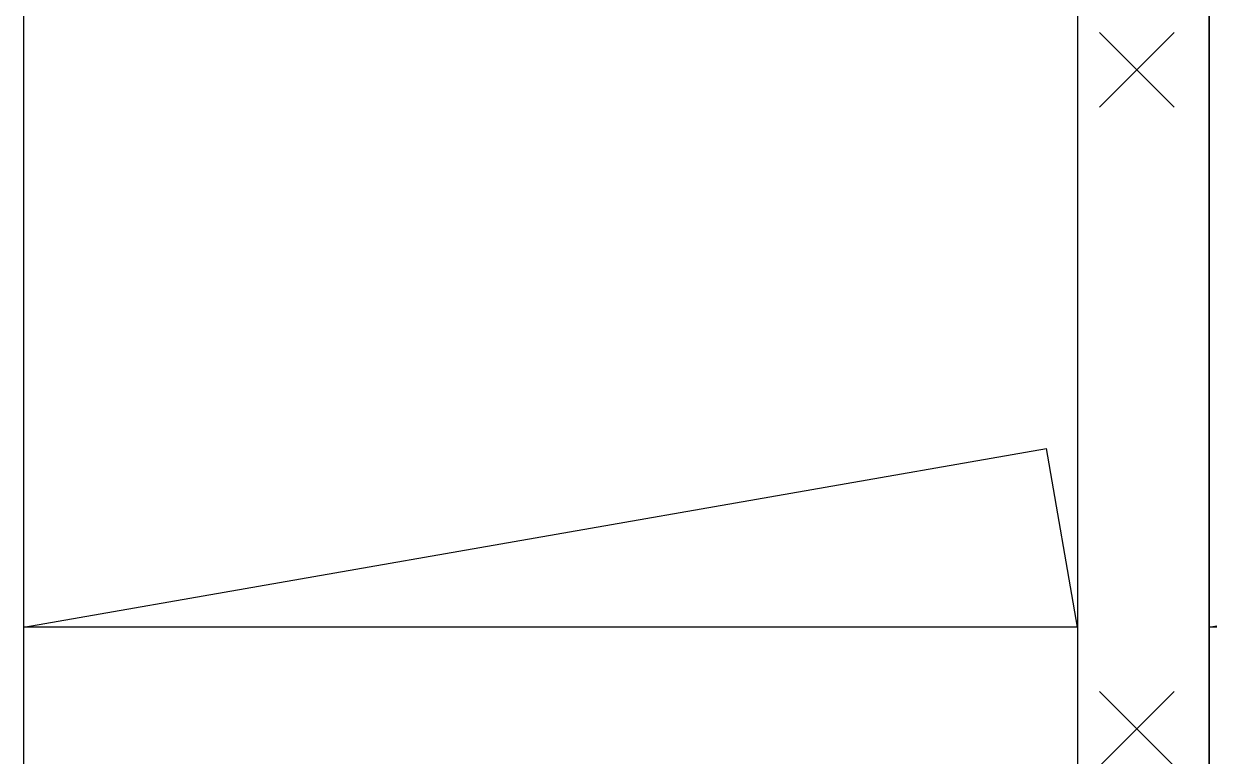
# Model space of a CAD drawing. Header units: millimetres. Extents: x -4 to 86791, y -1 to 44030.
# Drawn here: x 55768 to 56668, y 29079 to 29635 of the extents above; entities that cross this region are included whole.
import ezdxf

# ---------------------------------------------------------------- set-up
doc = ezdxf.new("R2010")
doc.units = ezdxf.units.MM
for name, color, linetype in [('\\M+3B0A1\\M+3B1B8', 6, 'Continuous'), ('PUB_HATCH', 8, 'Continuous'), ('WALL', 9, 'Continuous')]:
    doc.layers.add(name, color=color, linetype=linetype)

# ---------------------------------------------------------------- blocks, each defined once
blk = doc.blocks.new('BEDD')
at = {"layer": '\\M+3B0A1\\M+3B1B8'}
for p, q in [((189857.67, 166552.66), (189857.67, 168352.66)), ((190657.67, 168352.66), (190657.67, 166552.66)), ((189857.67, 166962.34), (190633.99, 167097.91)), ((190657.67, 167102.04), (190657.67, 166962.34)), ((190657.67, 166962.34), (189857.67, 166962.34))]:
    blk.add_line(p, q, dxfattribs=at)
blk.add_lwpolyline([(190657.67, 166962.34), (190633.99, 167097.91)], dxfattribs=at)

msp = doc.modelspace()

# ---------------------------------------------------------------- hatches: boundary and pattern name
at = {"layer": 'PUB_HATCH'}
h = msp.add_hatch(dxfattribs=at)
h.set_pattern_fill('石膏板', color=256, scale=100, style=0)
h.set_pattern_definition([(45, (84.95, 71.7), (-250, 250), [80, -273.5534]), (135, (641.52, 71.7), (-250, -250), [80, -273.5534])])
h.paths.add_polyline_path([(56568.41, 30567.6), (56568.41, 28567.6), (56668.41, 28567.6), (56668.41, 30567.6)])

# ---------------------------------------------------------------- linework, layer by layer
at = {"layer": 'WALL'}
for p, q in [((56568.41, 30567.6), (56568.41, 28567.6)), ((56668.41, 30567.6), (56668.41, 28567.6))]:
    msp.add_line(p, q, dxfattribs=at)

# ---------------------------------------------------------------- block references
for p in [(-134089.26, -137785.05), (-133189.26, -137785.05)]:
    msp.add_blockref('BEDD', p)

doc.saveas('drawing.dxf')
